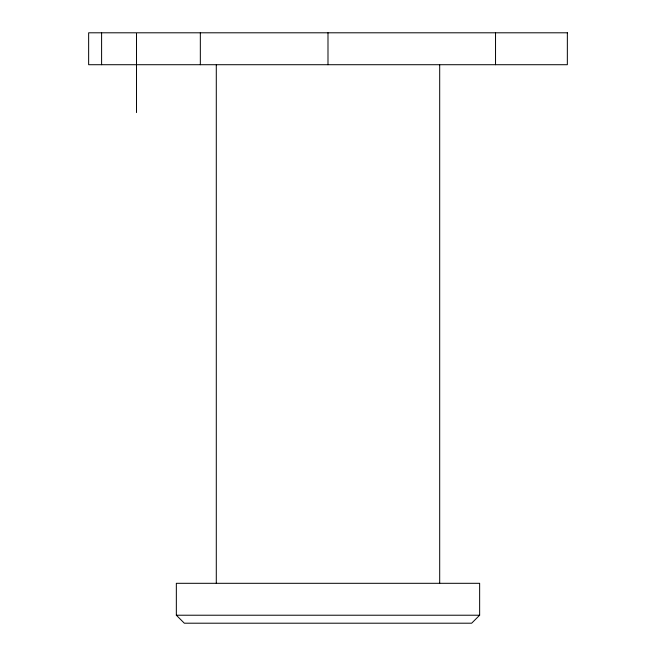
<?xml version="1.0" encoding="UTF-8"?>
<svg xmlns="http://www.w3.org/2000/svg" width="656" height="656" viewBox="0 0 656 656"><rect width="100%" height="100%" fill="white"/><g stroke="black" fill="none" stroke-linecap="round" stroke-linejoin="round"><path stroke-width="0.98" d="M479.643 615.221L471.656 623.2L184.328 623.2L176.341 615.221L176.341 583.307L479.643 583.307L479.643 615.221L176.341 615.221M495.534 32.8L495.534 64.714M439.692 64.928L439.692 583.307M327.992 32.8L327.992 64.714M216.291 64.928L216.291 583.307M200.334 32.8L200.334 64.714M136.514 33.612L136.514 112.586M101.598 32.8L101.598 64.714M567.358 32.8L88.642 32.8L88.642 64.714L567.342 64.714L567.358 32.8"/></g></svg>
